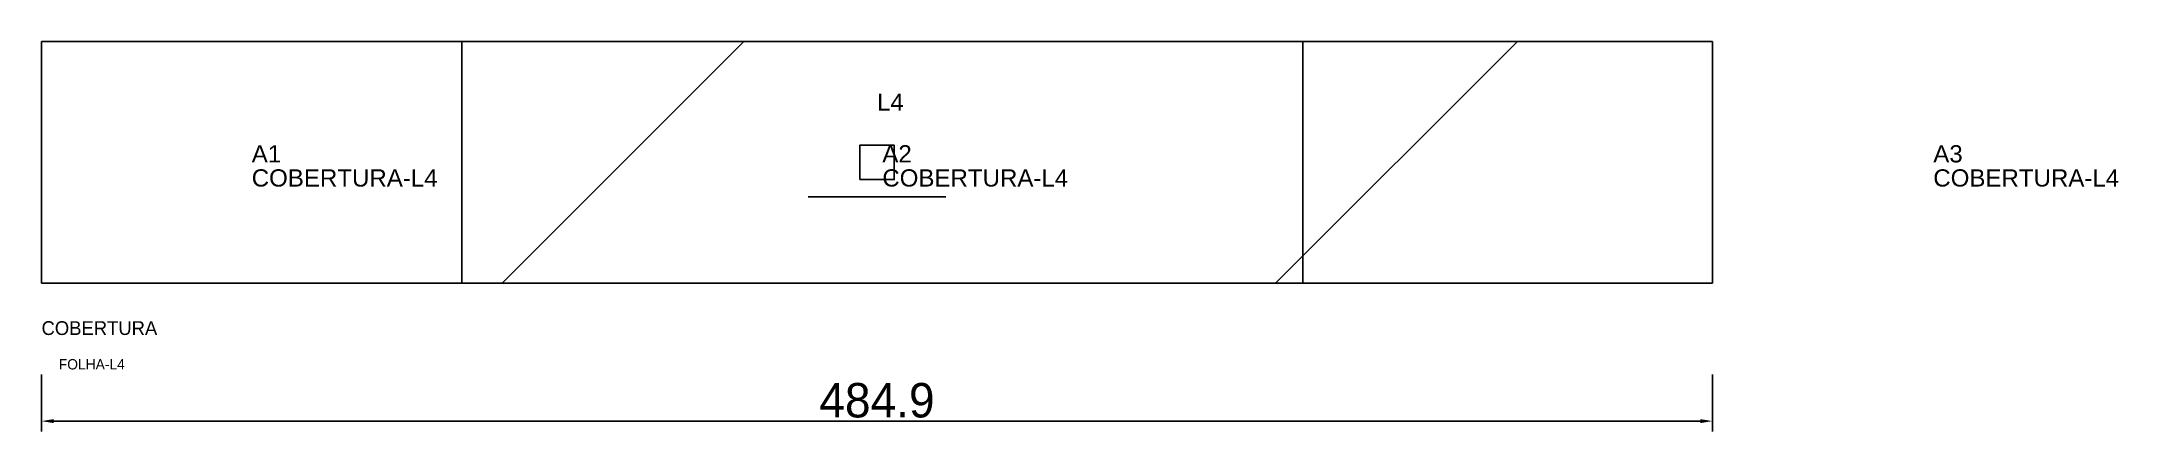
# Model space of a CAD drawing. Header units: metres. Extents: x 222 to 825, y 88 to 202.
import ezdxf

# ---------------------------------------------------------------- set-up
doc = ezdxf.new("R2010")
doc.units = ezdxf.units.M
for name, color, linetype in [('3', 3, 'CONTINUOUS'), ('AUX00', 7, 'CONTINUOUS'), ('COTA', 241, 'CONTINUOUS'), ('FOLHA', 255, 'CONTINUOUS'), ('Hachura', 251, 'CONTINUOUS'), ('NOMENCLATURA', 7, 'CONTINUOUS'), ('Nível', 160, 'CONTINUOUS'), ('Painéis', 200, 'CONTINUOUS'), ('Pilares', 5, 'CONTINUOUS'), ('SARR_2.2x7', 40, 'CONTINUOUS')]:
    doc.layers.add(name, color=color, linetype=linetype)
doc.styles.add('ARIAL', font='Arial.ttf')
doc.styles.add('STR_STANDARD', font='arial.ttf')
doc.dimstyles.new('EZ DXF', dxfattribs={"dimtxt": 10, "dimasz": 3.5, "dimexe": 3, "dimexo": 1.5, "dimgap": 1, "dimtad": 1, "dimdec": 1, "dimdsep": 46, "dimcen": 2.5, "dimazin": 3, "dimtfac": 1, "dimtmove": 0, "dimatfit": 3})

msp = doc.modelspace()

# ---------------------------------------------------------------- hatches: boundary and pattern name
at = {"layer": 'Hachura'}
h = msp.add_hatch(dxfattribs=at)
h.set_pattern_fill('ANSI31', scale=50)
h.paths.add_polyline_path([(222.2, 131.33), (707.09, 131.33), (707.09, 201.5), (222.2, 201.5)])
h = msp.add_hatch(dxfattribs=at)
h.set_pattern_fill('ANSI31', scale=50)
h.paths.add_polyline_path([(222.2, 131.33), (707.09, 131.33), (707.09, 201.5), (222.2, 201.5)])

# ---------------------------------------------------------------- linework, layer by layer
at = {"layer": '3'}
for points in [[(344.2, 131.33), (344.2, 201.5)], [(344.2, 131.33), (344.2, 201.5)], [(588.2, 131.33), (588.2, 201.5)], [(588.2, 131.33), (588.2, 201.5)]]:
    msp.add_lwpolyline(points, close=True, dxfattribs=at)
at = {"layer": 'Painéis', "color": 200}
for p, q in [((707.09, 201.5), (222.2, 201.5)), ((222.2, 201.5), (222.2, 131.33)), ((707.09, 201.5), (222.2, 201.5)), ((222.2, 201.5), (222.2, 131.33)), ((707.09, 131.33), (707.09, 201.5)), ((707.09, 131.33), (707.09, 201.5)), ((222.2, 131.33), (707.09, 131.33)), ((222.2, 131.33), (707.09, 131.33))]:
    msp.add_line(p, q, dxfattribs=at)
at = {"layer": 'Pilares'}
msp.add_lwpolyline([(459.645, 161.415), (469.645, 161.415), (469.645, 171.415), (459.645, 171.415)], close=True, dxfattribs=at)
msp.add_lwpolyline([(459.645, 161.415), (469.645, 161.415), (469.645, 171.415), (459.645, 171.415)], close=True, dxfattribs=at)
at = {"layer": 'SARR_2.2x7'}
msp.add_line((444.645, 156.415), (484.645, 156.415), dxfattribs=at)
msp.add_line((444.645, 156.415), (484.645, 156.415), dxfattribs=at)

# ---------------------------------------------------------------- texts
at = {"layer": '3', "style": 'STR_STANDARD'}
for s, p in [('A1', (283.2, 166.415)), ('A1', (283.2, 166.415)), ('A2', (466.2, 166.415)), ('A2', (466.2, 166.415)), ('A3', (771.2, 166.415)), ('A3', (771.2, 166.415))]:
    msp.add_text(s, height=5, dxfattribs=at).set_placement(p)
at = {"layer": 'AUX00', "style": 'STR_STANDARD'}
for p in [(283.2, 159.415), (283.2, 159.415), (466.2, 159.415), (466.2, 159.415), (771.2, 159.415), (771.2, 159.415)]:
    msp.add_text('COBERTURA-L4', height=5, dxfattribs=at).set_placement(p)
at = {"layer": 'FOLHA'}
msp.add_text('FOLHA-L4', height=3, dxfattribs=at).set_placement((227.2, 106.33))
msp.add_text('FOLHA-L4', height=3, dxfattribs=at).set_placement((227.2, 106.33))
at = {"layer": 'NOMENCLATURA', "insert": (464.645, 186.415), "char_height": 5, "attachment_point": 1, "style": 'ARIAL'}
msp.add_mtext('L4', dxfattribs=at)
msp.add_mtext('L4', dxfattribs=at)
at = {"layer": 'Nível'}
msp.add_text('COBERTURA', height=4, dxfattribs=at).set_placement((222.2, 116.33))
msp.add_text('COBERTURA', height=4, dxfattribs=at).set_placement((222.2, 116.33))

# ---------------------------------------------------------------- dimensions: what is measured, and where the dimension line sits
at = {"layer": 'COTA'}
msp.add_linear_dim(base=(222.2, 91.33), p1=(222.2, 106.33), p2=(707.09, 106.33), dimstyle='EZ DXF', dxfattribs=at).render()
msp.add_linear_dim(base=(222.2, 91.33), p1=(222.2, 106.33), p2=(707.09, 106.33), dimstyle='EZ DXF', dxfattribs=at).render()

doc.saveas('drawing.dxf')
